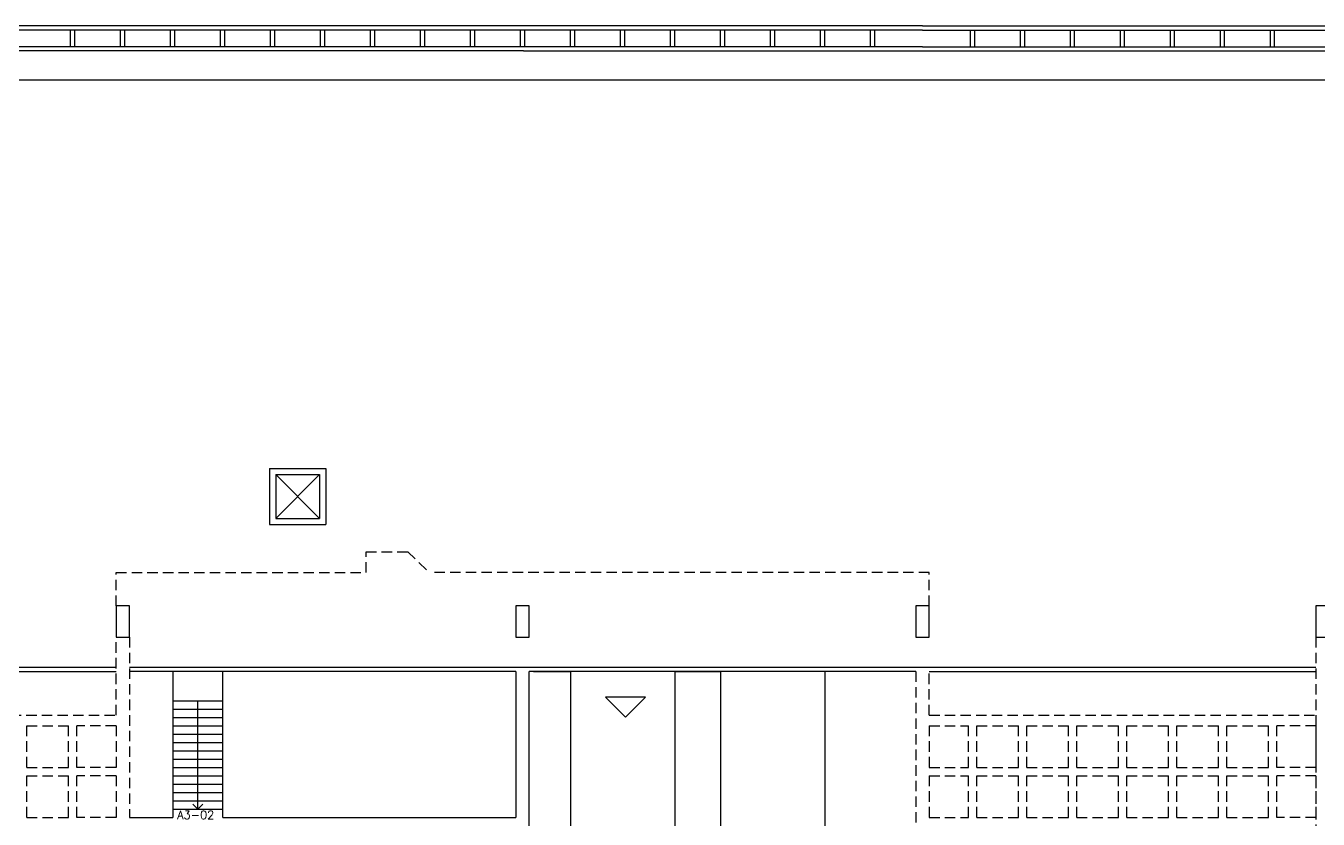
# Model space of a CAD drawing. Header units: millimetres. Extents: x 2076.1 to 2162.9, y 1244.8 to 1292.7.
# Drawn here: x 2095.35 to 2126.37, y 1273.64 to 1292.67 of the extents above; entities that cross this region are included whole.
import ezdxf

# ---------------------------------------------------------------- set-up
doc = ezdxf.new("R2010")
doc.units = ezdxf.units.MM
doc.linetypes.add('HIDDEN', pattern=[0.375, 0.25, -0.125])
for name, color, linetype in [('1', 1, 'Continuous'), ('ESTR', 2, 'Continuous'), ('PISO', 1, 'Continuous'), ('TEXTO-ENDEREÇO', 2, 'Continuous')]:
    doc.layers.add(name, color=color, linetype=linetype)
doc.styles.add('UNB-100-1', font='simplex.shx', dxfattribs={"height": 0.2})

msp = doc.modelspace()

# ---------------------------------------------------------------- linework, layer by layer
at = {"layer": '1'}
msp.add_lwpolyline([(2109.267, 1276.567), (2109.745, 1276.088), (2110.224, 1276.567)], close=True, dxfattribs=at)
at = {"layer": 'ESTR'}
for p, q in [((2097.517, 1278.756), (2097.517, 1278.006)), ((2097.837, 1278.756), (2097.517, 1278.756)), ((2097.837, 1278.006), (2097.837, 1278.756)), ((2107.117, 1278.756), (2107.117, 1278.006)), ((2107.437, 1278.756), (2107.117, 1278.756)), ((2107.437, 1278.006), (2107.437, 1278.756))]:
    msp.add_line(p, q, dxfattribs=at)
at = {"layer": 'ESTR', "linetype": 'Continuous'}
for p, q in [((2116.717, 1278.756), (2116.717, 1278.006)), ((2117.037, 1278.756), (2116.717, 1278.756)), ((2117.037, 1278.006), (2117.037, 1278.756)), ((2097.517, 1278.006), (2097.837, 1278.006)), ((2107.117, 1278.006), (2107.437, 1278.006)), ((2116.717, 1278.006), (2117.037, 1278.006))]:
    msp.add_line(p, q, dxfattribs=at)
at = {"layer": 'ESTR', "color": 1}
for p, q in [((2126.317, 1278.756), (2126.317, 1278.006)), ((2126.637, 1278.756), (2126.317, 1278.756)), ((2126.317, 1278.006), (2126.637, 1278.006))]:
    msp.add_line(p, q, dxfattribs=at)
at = {"layer": 'PISO', "linetype": 'Continuous'}
for p, q in [((2116.877, 1292.673), (2088.077, 1292.673)), ((2116.877, 1292.673), (2145.677, 1292.673)), ((2116.877, 1292.573), (2088.077, 1292.573)), ((2096.427, 1292.173), (2096.427, 1292.573)), ((2096.527, 1292.173), (2096.527, 1292.573)), ((2097.627, 1292.173), (2097.627, 1292.573)), ((2097.727, 1292.173), (2097.727, 1292.573)), ((2098.827, 1292.173), (2098.827, 1292.573)), ((2098.927, 1292.173), (2098.927, 1292.573)), ((2100.027, 1292.173), (2100.027, 1292.573)), ((2100.127, 1292.173), (2100.127, 1292.573)), ((2101.227, 1292.173), (2101.227, 1292.573)), ((2101.327, 1292.173), (2101.327, 1292.573)), ((2102.427, 1292.173), (2102.427, 1292.573)), ((2102.527, 1292.173), (2102.527, 1292.573)), ((2103.627, 1292.173), (2103.627, 1292.573)), ((2103.727, 1292.173), (2103.727, 1292.573)), ((2104.827, 1292.173), (2104.827, 1292.573)), ((2104.927, 1292.173), (2104.927, 1292.573)), ((2106.027, 1292.173), (2106.027, 1292.573)), ((2106.127, 1292.173), (2106.127, 1292.573)), ((2107.227, 1292.173), (2107.227, 1292.573)), ((2107.327, 1292.173), (2107.327, 1292.573)), ((2108.427, 1292.173), (2108.427, 1292.573)), ((2108.527, 1292.173), (2108.527, 1292.573)), ((2109.627, 1292.173), (2109.627, 1292.573)), ((2109.727, 1292.173), (2109.727, 1292.573)), ((2110.827, 1292.173), (2110.827, 1292.573)), ((2110.927, 1292.173), (2110.927, 1292.573)), ((2112.027, 1292.173), (2112.027, 1292.573)), ((2112.127, 1292.173), (2112.127, 1292.573)), ((2113.227, 1292.173), (2113.227, 1292.573)), ((2113.327, 1292.173), (2113.327, 1292.573)), ((2114.427, 1292.173), (2114.427, 1292.573)), ((2114.527, 1292.173), (2114.527, 1292.573)), ((2115.627, 1292.173), (2115.627, 1292.573)), ((2115.727, 1292.173), (2115.727, 1292.573)), ((2116.877, 1292.573), (2145.677, 1292.573)), ((2118.027, 1292.173), (2118.027, 1292.573)), ((2118.127, 1292.173), (2118.127, 1292.573)), ((2119.227, 1292.173), (2119.227, 1292.573)), ((2119.327, 1292.173), (2119.327, 1292.573)), ((2120.427, 1292.173), (2120.427, 1292.573)), ((2120.527, 1292.173), (2120.527, 1292.573)), ((2121.627, 1292.173), (2121.627, 1292.573)), ((2121.727, 1292.173), (2121.727, 1292.573)), ((2122.827, 1292.173), (2122.827, 1292.573)), ((2122.927, 1292.173), (2122.927, 1292.573)), ((2124.027, 1292.173), (2124.027, 1292.573)), ((2124.127, 1292.173), (2124.127, 1292.573)), ((2125.227, 1292.173), (2125.227, 1292.573)), ((2125.327, 1292.173), (2125.327, 1292.573)), ((2107.296, 1292.073), (2085.727, 1292.073)), ((2116.877, 1292.173), (2088.077, 1292.173)), ((2107.296, 1292.073), (2148.027, 1292.073)), ((2116.877, 1292.173), (2145.677, 1292.173)), ((2148.027, 1291.373), (2085.727, 1291.373)), ((2101.202, 1282.056), (2102.552, 1282.056)), ((2101.202, 1282.056), (2101.202, 1280.706)), ((2101.352, 1281.906), (2102.402, 1281.906)), ((2101.352, 1281.906), (2101.352, 1280.856)), ((2101.352, 1280.856), (2102.402, 1281.906)), ((2101.352, 1281.906), (2102.402, 1280.856)), ((2102.402, 1281.906), (2102.402, 1280.856)), ((2102.552, 1282.056), (2102.552, 1280.706)), ((2101.352, 1280.856), (2102.402, 1280.856)), ((2101.202, 1280.706), (2102.552, 1280.706)), ((2076.077, 1277.281), (2097.517, 1277.281)), ((2076.077, 1277.181), (2097.517, 1277.181)), ((2097.837, 1277.281), (2126.317, 1277.281)), ((2107.117, 1277.181), (2097.837, 1277.181)), ((2098.877, 1277.181), (2098.877, 1273.681)), ((2100.077, 1273.681), (2100.077, 1277.181)), ((2107.117, 1277.181), (2107.117, 1273.681)), ((2116.717, 1277.181), (2107.437, 1277.181)), ((2107.437, 1260.756), (2107.437, 1277.181)), ((2107.537, 1277.181), (2108.437, 1277.181)), ((2108.437, 1270.644), (2108.437, 1277.181)), ((2110.937, 1271.645), (2110.937, 1277.181)), ((2110.937, 1277.181), (2112.037, 1277.181)), ((2110.937, 1277.181), (2112.037, 1277.181)), ((2112.037, 1261.631), (2112.037, 1277.181)), ((2114.537, 1261.631), (2114.537, 1277.181)), ((2117.037, 1277.181), (2126.317, 1277.181)), ((2125.493, 1277.181), (2126.317, 1277.181)), ((2098.877, 1276.481), (2100.077, 1276.481)), ((2099.477, 1273.881), (2099.477, 1276.481)), ((2098.877, 1276.281), (2100.077, 1276.281)), ((2098.877, 1276.081), (2100.077, 1276.081)), ((2098.877, 1275.881), (2100.077, 1275.881)), ((2098.877, 1275.681), (2100.077, 1275.681)), ((2098.877, 1275.481), (2100.077, 1275.481)), ((2098.877, 1275.281), (2100.077, 1275.281)), ((2098.877, 1275.081), (2100.077, 1275.081)), ((2098.877, 1274.881), (2100.077, 1274.881)), ((2098.877, 1274.681), (2100.077, 1274.681)), ((2098.877, 1274.481), (2100.077, 1274.481)), ((2098.877, 1274.281), (2100.077, 1274.281)), ((2098.877, 1274.081), (2100.077, 1274.081)), ((2099.477, 1273.881), (2099.357, 1274)), ((2099.477, 1273.881), (2099.596, 1274)), ((2098.877, 1273.881), (2100.077, 1273.881)), ((2097.837, 1273.681), (2098.877, 1273.681)), ((2100.077, 1273.681), (2107.117, 1273.681))]:
    msp.add_line(p, q, dxfattribs=at)
at = {"layer": 'PISO', "linetype": 'HIDDEN'}
for p, q in [((2103.517, 1279.556), (2103.517, 1280.056)), ((2103.517, 1280.056), (2104.517, 1280.056)), ((2104.517, 1280.056), (2105.037, 1279.556)), ((2097.517, 1278.756), (2097.517, 1279.556)), ((2097.517, 1279.556), (2103.517, 1279.556)), ((2117.037, 1279.556), (2105.037, 1279.556)), ((2117.037, 1278.756), (2117.037, 1279.556)), ((2097.517, 1276.131), (2097.517, 1278.006)), ((2097.837, 1278.006), (2097.837, 1273.681)), ((2126.317, 1278.006), (2126.317, 1260.756)), ((2116.717, 1277.181), (2116.717, 1261.631)), ((2117.037, 1276.131), (2117.037, 1277.181)), ((2088.237, 1276.131), (2097.517, 1276.131)), ((2095.377, 1275.881), (2096.377, 1275.881)), ((2095.377, 1274.881), (2095.377, 1275.881)), ((2096.377, 1274.881), (2096.377, 1275.881)), ((2097.517, 1275.881), (2096.577, 1275.881)), ((2096.577, 1274.881), (2096.577, 1275.881)), ((2097.517, 1275.881), (2097.517, 1274.881)), ((2117.037, 1276.131), (2126.317, 1276.131)), ((2117.037, 1275.881), (2117.977, 1275.881)), ((2117.037, 1275.881), (2117.037, 1274.881)), ((2117.977, 1274.881), (2117.977, 1275.881)), ((2118.177, 1275.881), (2119.177, 1275.881)), ((2118.177, 1274.881), (2118.177, 1275.881)), ((2119.177, 1274.881), (2119.177, 1275.881)), ((2119.377, 1275.881), (2120.377, 1275.881)), ((2119.377, 1274.881), (2119.377, 1275.881)), ((2120.377, 1274.881), (2120.377, 1275.881)), ((2120.577, 1275.881), (2121.577, 1275.881)), ((2120.577, 1274.881), (2120.577, 1275.881)), ((2121.577, 1274.881), (2121.577, 1275.881)), ((2121.777, 1275.881), (2122.777, 1275.881)), ((2121.777, 1274.881), (2121.777, 1275.881)), ((2122.777, 1274.881), (2122.777, 1275.881)), ((2122.977, 1275.881), (2123.977, 1275.881)), ((2122.977, 1274.881), (2122.977, 1275.881)), ((2123.977, 1274.881), (2123.977, 1275.881)), ((2124.177, 1275.881), (2125.177, 1275.881)), ((2124.177, 1274.881), (2124.177, 1275.881)), ((2125.177, 1274.881), (2125.177, 1275.881)), ((2126.317, 1275.881), (2125.377, 1275.881)), ((2125.377, 1274.881), (2125.377, 1275.881)), ((2126.317, 1275.881), (2126.317, 1274.881)), ((2095.377, 1274.881), (2096.377, 1274.881)), ((2095.377, 1274.681), (2096.377, 1274.681)), ((2095.377, 1273.681), (2095.377, 1274.681)), ((2096.377, 1273.681), (2096.377, 1274.681)), ((2097.517, 1274.881), (2096.577, 1274.881)), ((2097.517, 1274.681), (2096.577, 1274.681)), ((2096.577, 1273.681), (2096.577, 1274.681)), ((2097.517, 1274.681), (2097.517, 1273.681)), ((2117.037, 1274.881), (2117.977, 1274.881)), ((2117.037, 1274.681), (2117.977, 1274.681)), ((2117.037, 1274.681), (2117.037, 1273.681)), ((2117.977, 1273.681), (2117.977, 1274.681)), ((2118.177, 1274.881), (2119.177, 1274.881)), ((2118.177, 1274.681), (2119.177, 1274.681)), ((2118.177, 1273.681), (2118.177, 1274.681)), ((2119.177, 1273.681), (2119.177, 1274.681)), ((2119.377, 1274.881), (2120.377, 1274.881)), ((2119.377, 1274.681), (2120.377, 1274.681)), ((2119.377, 1273.681), (2119.377, 1274.681)), ((2120.377, 1273.681), (2120.377, 1274.681)), ((2120.577, 1274.881), (2121.577, 1274.881)), ((2120.577, 1274.681), (2121.577, 1274.681)), ((2120.577, 1273.681), (2120.577, 1274.681)), ((2121.577, 1273.681), (2121.577, 1274.681)), ((2121.777, 1274.881), (2122.777, 1274.881)), ((2121.777, 1274.681), (2122.777, 1274.681)), ((2121.777, 1273.681), (2121.777, 1274.681)), ((2122.777, 1273.681), (2122.777, 1274.681)), ((2122.977, 1274.881), (2123.977, 1274.881)), ((2122.977, 1274.681), (2123.977, 1274.681)), ((2122.977, 1273.681), (2122.977, 1274.681)), ((2123.977, 1273.681), (2123.977, 1274.681)), ((2124.177, 1274.881), (2125.177, 1274.881)), ((2124.177, 1274.681), (2125.177, 1274.681)), ((2124.177, 1273.681), (2124.177, 1274.681)), ((2125.177, 1273.681), (2125.177, 1274.681)), ((2126.317, 1274.881), (2125.377, 1274.881)), ((2126.317, 1274.681), (2125.377, 1274.681)), ((2125.377, 1273.681), (2125.377, 1274.681)), ((2126.317, 1274.681), (2126.317, 1273.681)), ((2095.377, 1273.681), (2096.377, 1273.681)), ((2097.517, 1273.681), (2096.577, 1273.681)), ((2117.037, 1273.681), (2117.977, 1273.681)), ((2118.177, 1273.681), (2119.177, 1273.681)), ((2119.377, 1273.681), (2120.377, 1273.681)), ((2120.577, 1273.681), (2121.577, 1273.681)), ((2121.777, 1273.681), (2122.777, 1273.681)), ((2122.977, 1273.681), (2123.977, 1273.681)), ((2124.177, 1273.681), (2125.177, 1273.681)), ((2126.317, 1273.681), (2125.377, 1273.681))]:
    msp.add_line(p, q, dxfattribs=at)

# ---------------------------------------------------------------- texts
at = {"layer": 'TEXTO-ENDEREÇO', "style": 'UNB-100-1'}
msp.add_text('A3-02', height=0.2, dxfattribs=at).set_placement((2098.983, 1273.64))

doc.saveas('drawing.dxf')
